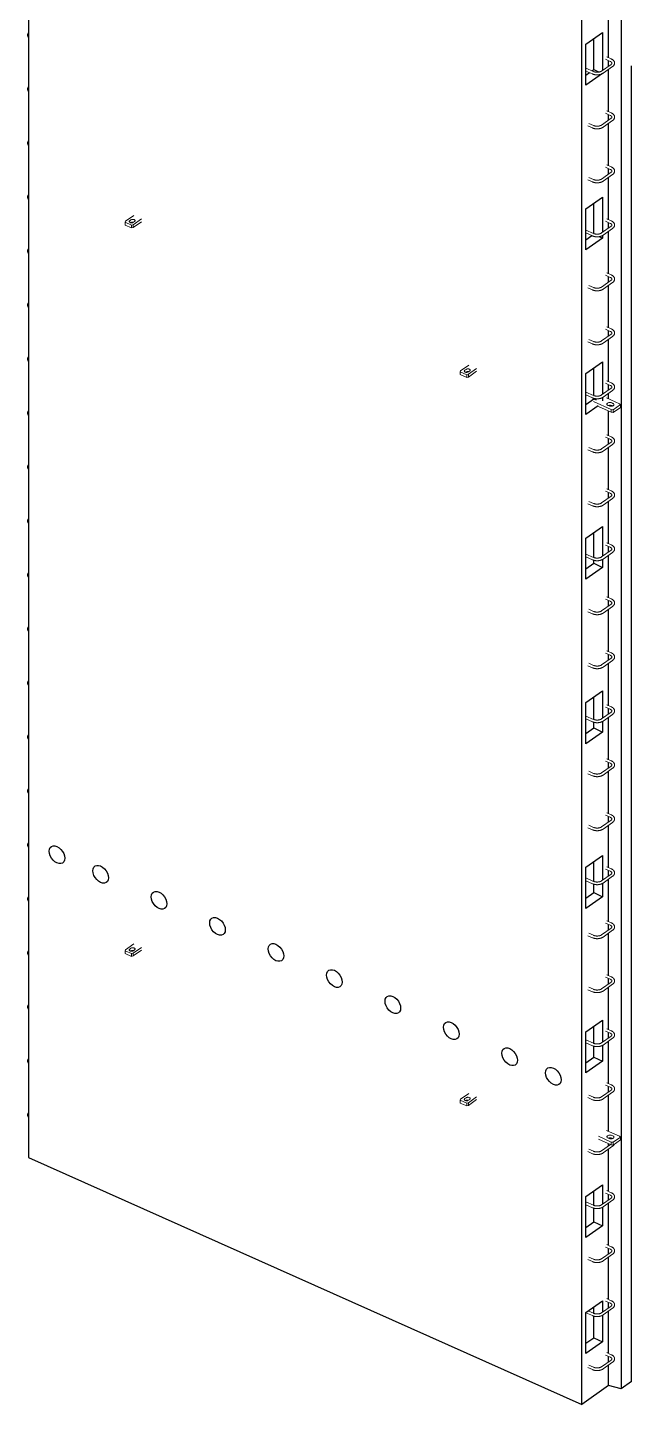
# Model space of a CAD drawing. Header units: millimetres. Extents: x -3238 to 16509, y 1067 to 21350.
# Drawn here: x 5379 to 7199, y 7953 to 12105 of the extents above; entities that cross this region are included whole.
import ezdxf

# ---------------------------------------------------------------- set-up
doc = ezdxf.new("R2010")
doc.units = ezdxf.units.MM
for name, color, linetype, lineweight in [('A-GENM', 13, 'Continuous', 18), ('A-WALL', 113, 'Continuous', 25), ('S-RBAR', 171, 'Continuous', 18)]:
    doc.layers.add(name, color=color, linetype=linetype, lineweight=lineweight)

# ---------------------------------------------------------------- blocks, each defined once
blk = doc.blocks.new('Rebar Bar - Part 2227165887-431004-3D Ortho')
at = {"layer": 'S-RBAR'}
blk.add_polyline3d([(10500.2, 16159.7, 0), (10499.8, 16159.1, 0), (10499.4, 16158.5, 0), (10499, 16157.9, 0), (10498.7, 16157.2, 0), (10498.3, 16156.6, 0), (10498.1, 16155.9, 0), (10497.9, 16155.2, 0), (10497.7, 16154.5, 0), (10497.6, 16153.8, 0), (10497.5, 16153, 0), (10497.5, 16152.3, 0), (10497.5, 16151.6, 0), (10497.6, 16150.8, 0), (10497.8, 16150.1, 0), (10498, 16149.4, 0), (10498.2, 16148.7, 0), (10498.5, 16148, 0), (10498.8, 16147.4, 0), (10499.1, 16146.8, 0), (10499.5, 16146.1, 0), (10500, 16145.6, 0), (10500.4, 16145, 0)], dxfattribs=at)
blk = doc.blocks.new('Rebar Bar - Part 2227165887-V4-3D Ortho')
at = {"layer": 'S-RBAR'}
blk.add_polyline3d([(10500.2, 11112.6, 0), (10499.8, 11112, 0), (10499.4, 11111.4, 0), (10499, 11110.8, 0), (10498.7, 11110.1, 0), (10498.3, 11109.5, 0), (10498.1, 11108.8, 0), (10497.9, 11108.1, 0), (10497.7, 11107.4, 0), (10497.6, 11106.6, 0), (10497.5, 11105.9, 0), (10497.5, 11105.2, 0), (10497.5, 11104.5, 0), (10497.6, 11103.7, 0), (10497.8, 11103, 0), (10498, 11102.3, 0), (10498.2, 11101.6, 0), (10498.5, 11100.9, 0), (10498.8, 11100.3, 0), (10499.1, 11099.6, 0), (10499.5, 11099, 0), (10500, 11098.4, 0), (10500, 11098.4, 0)], dxfattribs=at)
blk = doc.blocks.new('Rebar Bar - Part 3166313199-431004-3D Ortho')
at = {"layer": 'S-RBAR'}
for p, q in [((12238.9, 15428.4), (12253.2, 15422.1)), ((12256.4, 15429.4), (12242.5, 15435.6))]:
    blk.add_line(p, q, dxfattribs=at)
blk = doc.blocks.new('Rebar Bar - Part 2227165887-V5-3D Ortho')
at = {"layer": 'S-RBAR'}
for points in [[(12255.7, 15413.2, 0), (12256, 15413.5, 0), (12256.4, 15413.7, 0), (12256.7, 15414, 0), (12256.9, 15414.2, 0), (12257.2, 15414.5, 0), (12257.4, 15414.8, 0), (12257.6, 15415, 0), (12257.8, 15415.2, 0), (12257.9, 15415.5, 0), (12258, 15415.7, 0), (12258.1, 15415.9, 0), (12258.2, 15416.1, 0), (12258.2, 15416.3, 0), (12258.3, 15416.5, 0), (12258.3, 15416.6, 0), (12258.3, 15416.8, 0), (12258.3, 15417, 0), (12258.3, 15417.1, 0), (12258.3, 15417.3, 0), (12258.3, 15417.5, 0), (12258.2, 15417.6, 0), (12258.2, 15417.8, 0), (12258.1, 15418, 0), (12258, 15418.2, 0), (12257.8, 15418.5, 0), (12257.7, 15418.7, 0), (12257.5, 15418.9, 0), (12257.3, 15419.2, 0), (12257.1, 15419.4, 0), (12256.8, 15419.7, 0), (12256.6, 15420, 0), (12256.2, 15420.2, 0), (12255.9, 15420.5, 0), (12255.5, 15420.8, 0), (12255.1, 15421, 0), (12254.7, 15421.3, 0), (12254.3, 15421.5, 0), (12253.8, 15421.8, 0), (12253.3, 15422, 0), (12253.2, 15422.1, 0)], [(12260.3, 15406.7, 0), (12260.9, 15407.1, 0), (12261.5, 15407.6, 0), (12262.1, 15408.1, 0), (12262.6, 15408.6, 0), (12263.1, 15409.1, 0), (12263.6, 15409.7, 0), (12264, 15410.3, 0), (12264.5, 15410.9, 0), (12264.8, 15411.5, 0), (12265.2, 15412.1, 0), (12265.5, 15412.8, 0), (12265.7, 15413.5, 0), (12266, 15414.2, 0), (12266.1, 15414.9, 0), (12266.3, 15415.6, 0), (12266.3, 15416.3, 0), (12266.3, 15417.1, 0), (12266.3, 15417.8, 0), (12266.2, 15418.5, 0), (12266.1, 15419.3, 0), (12265.9, 15420, 0), (12265.6, 15420.6, 0), (12265.4, 15421.3, 0), (12265, 15422, 0), (12264.7, 15422.6, 0), (12264.3, 15423.2, 0), (12263.9, 15423.8, 0), (12263.4, 15424.4, 0), (12262.9, 15424.9, 0), (12262.4, 15425.5, 0), (12261.8, 15426, 0), (12261.3, 15426.5, 0), (12260.7, 15426.9, 0), (12260, 15427.4, 0), (12259.4, 15427.8, 0), (12258.7, 15428.2, 0), (12258, 15428.6, 0), (12257.3, 15428.9, 0), (12256.6, 15429.3, 0), (12256.4, 15429.4, 0)]]:
    blk.add_polyline3d(points, dxfattribs=at)
blk = doc.blocks.new('Rebar Bar - Part 981547073-431004-3D Ortho')
at = {"layer": 'S-RBAR'}
for p, q in [((12255.7, 15413.2), (12227.1, 15393)), ((12231.7, 15386.4), (12260.3, 15406.7))]:
    blk.add_line(p, q, dxfattribs=at)
blk = doc.blocks.new('Rebar Bar - Part 2227165887-V6-3D Ortho')
at = {"layer": 'S-RBAR'}
for points in [[(12231.7, 15386.4, 0), (12231, 15386, 0), (12230.4, 15385.6, 0), (12229.7, 15385.2, 0), (12229, 15384.8, 0), (12228.3, 15384.5, 0), (12227.5, 15384.1, 0), (12226.8, 15383.8, 0), (12226, 15383.5, 0), (12225.2, 15383.3, 0), (12224.4, 15383, 0), (12223.6, 15382.8, 0), (12222.8, 15382.6, 0), (12222, 15382.4, 0), (12221.1, 15382.2, 0), (12220.3, 15382, 0), (12219.4, 15381.9, 0), (12218.5, 15381.8, 0), (12217.7, 15381.7, 0), (12216.8, 15381.6, 0), (12215.9, 15381.5, 0), (12215, 15381.5, 0), (12214.1, 15381.5, 0), (12213.2, 15381.5, 0), (12212.3, 15381.5, 0), (12211.5, 15381.5, 0), (12210.6, 15381.6, 0), (12209.7, 15381.7, 0), (12208.8, 15381.8, 0), (12208, 15381.9, 0), (12207.1, 15382, 0), (12206.2, 15382.2, 0), (12205.4, 15382.4, 0), (12204.6, 15382.6, 0), (12203.7, 15382.8, 0), (12202.9, 15383, 0), (12202.1, 15383.3, 0), (12201.3, 15383.6, 0), (12200.6, 15383.9, 0), (12199.8, 15384.2, 0), (12199.6, 15384.3, 0)], [(12227.1, 15393, 0), (12226.7, 15392.7, 0), (12226.3, 15392.5, 0), (12225.8, 15392.2, 0), (12225.4, 15392, 0), (12224.9, 15391.7, 0), (12224.4, 15391.5, 0), (12223.8, 15391.3, 0), (12223.3, 15391.1, 0), (12222.7, 15390.8, 0), (12222.1, 15390.7, 0), (12221.5, 15390.5, 0), (12220.9, 15390.3, 0), (12220.2, 15390.2, 0), (12219.6, 15390, 0), (12218.9, 15389.9, 0), (12218.2, 15389.8, 0), (12217.6, 15389.7, 0), (12216.9, 15389.6, 0), (12216.2, 15389.6, 0), (12215.5, 15389.5, 0), (12214.8, 15389.5, 0), (12214, 15389.5, 0), (12213.3, 15389.5, 0), (12212.6, 15389.5, 0), (12211.9, 15389.5, 0), (12211.2, 15389.6, 0), (12210.5, 15389.6, 0), (12209.8, 15389.7, 0), (12209.1, 15389.8, 0), (12208.5, 15389.9, 0), (12207.8, 15390, 0), (12207.1, 15390.2, 0), (12206.5, 15390.3, 0), (12205.9, 15390.5, 0), (12205.3, 15390.7, 0), (12204.7, 15390.9, 0), (12204.1, 15391.1, 0), (12203.6, 15391.3, 0), (12203, 15391.5, 0), (12202.9, 15391.6, 0)]]:
    blk.add_polyline3d(points, dxfattribs=at)
blk = doc.blocks.new('Rebar Bar - Part 3131074535-V11-3D Ortho')
at = {"layer": 'S-RBAR'}
for p, q in [((12202.9, 13437.8), (12180, 13448)), ((12180, 13439.3), (12199.6, 13430.5))]:
    blk.add_line(p, q, dxfattribs=at)
blk = doc.blocks.new('Rebar Bar - Part 3131074535-V7-3D Ortho')
at = {"layer": 'S-RBAR'}
for p, q in [((12185.8, 15390.5), (12199.6, 15384.3)), ((12202.9, 15391.6), (12189, 15397.8))]:
    blk.add_line(p, q, dxfattribs=at)
blk = doc.blocks.new('Rebar Bar - Part 3166313199-V13-3D Ortho')
at = {"layer": 'S-RBAR'}
blk.add_line((12256.4, 8754.1), (12250.3, 8756.9), dxfattribs=at)
blk = doc.blocks.new('Rebar Bar - Part 2227165887-V14-3D Ortho')
at = {"layer": 'S-RBAR'}
blk.add_line((12256.6, 8754.1), (12256.4, 8754.1), dxfattribs=at)
blk.add_polyline3d([(12260.3, 8731.4, 0), (12260.9, 8731.9, 0), (12261.5, 8732.4, 0), (12262.1, 8732.9, 0), (12262.6, 8733.4, 0), (12263.1, 8733.9, 0), (12263.6, 8734.5, 0), (12264, 8735, 0), (12264.5, 8735.6, 0), (12264.8, 8736.3, 0), (12265.2, 8736.9, 0), (12265.5, 8737.6, 0)], dxfattribs=at)
blk = doc.blocks.new('Rebar Bar - Part 981547073-V15-3D Ortho')
at = {"layer": 'S-RBAR'}
for p, q in [((12254.1, 8736.8), (12227.1, 8717.8)), ((12231.7, 8711.2), (12260.3, 8731.4))]:
    blk.add_line(p, q, dxfattribs=at)
blk = doc.blocks.new('Rebar Bar - Part 3131074535-V16-3D Ortho')
at = {"layer": 'S-RBAR'}
for p, q in [((12180, 8229.4), (12199.6, 8220.6)), ((12202.9, 8227.9), (12186.6, 8235.2))]:
    blk.add_line(p, q, dxfattribs=at)
blk = doc.blocks.new('RR spread anchor face based - RR-SA-2_5-150-1876458-3D Ortho')
at = {"layer": 'A-GENM'}
for p, q in [((11802.2, 14834.5), (11801, 14831.4)), ((11801, 14831.4), (11820.6, 14822.7)), ((11801, 14823.1), (11801, 14831.4)), ((11827.1, 14852.1), (11802.2, 14834.5)), ((11815, 14836.3), (11818.7, 14838.9)), ((11818.7, 14830.7), (11818.1, 14830.2)), ((11825.7, 14824), (11850.6, 14841.6)), ((11850.6, 14833.3), (11825.7, 14815.7)), ((11829.7, 14834.1), (11826, 14831.4)), ((11820.6, 14814.4), (11801, 14823.1)), ((11820.6, 14822.7), (11825.7, 14824)), ((11820.6, 14814.4), (11820.6, 14822.7)), ((11825.7, 14815.7), (11820.6, 14814.4)), ((11825.7, 14824), (11825.7, 14815.7))]:
    blk.add_line(p, q, dxfattribs=at)
for points in [[(11826, 14831.4, 0), (11824.6, 14830.7, 0), (11823, 14830.2, 0), (11821.3, 14830, 0), (11819.4, 14830, 0), (11817.7, 14830.3, 0), (11816.1, 14830.8, 0), (11814.9, 14831.5, 0), (11814, 14832.4, 0), (11813.5, 14833.4, 0), (11813.6, 14834.4, 0), (11814.1, 14835.4, 0), (11815, 14836.3, 0)], [(11818.7, 14838.9, 0), (11820, 14839.7, 0), (11821.6, 14840.2, 0), (11823.4, 14840.4, 0), (11825.2, 14840.4, 0), (11827, 14840.1, 0), (11828.6, 14839.6, 0), (11829.8, 14838.8, 0), (11830.7, 14837.9, 0), (11831.2, 14836.9, 0), (11831.1, 14835.9, 0), (11830.6, 14834.9, 0), (11829.7, 14834.1, 0)], [(11826.6, 14831.9, 0), (11825.2, 14832.1, 0), (11823.4, 14832.1, 0), (11821.6, 14831.9, 0), (11820, 14831.4, 0), (11818.7, 14830.7, 0)]]:
    blk.add_polyline3d(points, dxfattribs=at)
blk = doc.blocks.new('RR spread anchor face based - RR-SA-3_0-200-1726827-3D Ortho')
at = {"layer": 'A-GENM'}
for p, q in [((12281.4, 8761.6), (12242.3, 8779.1)), ((12257.9, 8764.2), (12261, 8762.8)), ((12283.8, 8758.8), (12281.4, 8761.6)), ((12217.4, 8761.5), (12256.5, 8744)), ((12256.5, 8735.7), (12217.4, 8753.2)), ((12249.8, 8754.9), (12246.7, 8756.3)), ((12256.5, 8744), (12262, 8743.4)), ((12256.5, 8735.7), (12256.5, 8744)), ((12262, 8735.1), (12256.5, 8735.7)), ((12260.6, 8754.7), (12257.9, 8755.9)), ((12262, 8743.4), (12283.8, 8758.8)), ((12283.8, 8750.5), (12262, 8735.1)), ((12262, 8735.1), (12262, 8743.4)), ((12283.8, 8750.5), (12283.8, 8758.8))]:
    blk.add_line(p, q, dxfattribs=at)
for points in [[(12246.7, 8756.3, 0), (12245, 8757.2, 0), (12243.9, 8758.4, 0), (12243.3, 8759.7, 0), (12243.4, 8761, 0), (12244, 8762.3, 0), (12245.2, 8763.4, 0), (12246.9, 8764.3, 0), (12249, 8765, 0), (12251.3, 8765.3, 0), (12253.6, 8765.3, 0), (12255.9, 8764.9, 0), (12257.9, 8764.2, 0)], [(12261, 8762.8, 0), (12262.6, 8761.9, 0), (12263.8, 8760.7, 0), (12264.3, 8759.4, 0), (12264.3, 8758.1, 0), (12263.7, 8756.8, 0), (12262.5, 8755.7, 0), (12260.8, 8754.8, 0), (12258.7, 8754.2, 0), (12256.4, 8753.8, 0), (12254.1, 8753.9, 0), (12251.8, 8754.2, 0), (12249.8, 8754.9, 0)], [(12257.9, 8755.9, 0), (12255.9, 8756.6, 0), (12253.6, 8757, 0), (12251.3, 8757, 0), (12249, 8756.7, 0), (12247.1, 8756.1, 0)]]:
    blk.add_polyline3d(points, dxfattribs=at)
blk = doc.blocks.new('RR spread anchor face based - RR-SA-3_0-200-V19-3D Ortho')
at = {"layer": 'A-GENM'}
for p, q in [((12202.9, 10977.1), (12256.5, 10953.1)), ((12281.4, 10970.7), (12242.3, 10988.2)), ((12249.8, 10964), (12246.7, 10965.4)), ((12257.9, 10973.3), (12261, 10971.9)), ((12260.6, 10963.8), (12257.9, 10965)), ((12262, 10952.5), (12283.8, 10967.9)), ((12283.8, 10967.9), (12281.4, 10970.7)), ((12281.4, 10970.7), (12281.4, 10970.7)), ((12283.8, 10959.6), (12283.8, 10967.9)), ((12256.5, 10944.8), (12217.4, 10962.3)), ((12256.5, 10953.1), (12262, 10952.5)), ((12256.5, 10944.8), (12256.5, 10953.1)), ((12262, 10944.2), (12256.5, 10944.8)), ((12283.8, 10959.6), (12262, 10944.2)), ((12262, 10944.2), (12262, 10952.5))]:
    blk.add_line(p, q, dxfattribs=at)
for points in [[(12246.7, 10965.4, 0), (12245, 10966.4, 0), (12243.9, 10967.5, 0), (12243.3, 10968.8, 0), (12243.4, 10970.1, 0), (12244, 10971.4, 0), (12245.2, 10972.5, 0), (12246.9, 10973.4, 0), (12249, 10974.1, 0), (12251.3, 10974.4, 0), (12253.6, 10974.4, 0), (12255.9, 10974, 0), (12257.9, 10973.3, 0)], [(12257.9, 10965, 0), (12255.9, 10965.7, 0), (12253.6, 10966.1, 0), (12251.3, 10966.1, 0), (12249, 10965.8, 0), (12247.1, 10965.2, 0)], [(12261, 10971.9, 0), (12262.6, 10971, 0), (12263.8, 10969.8, 0), (12264.3, 10968.5, 0), (12264.3, 10967.2, 0), (12263.7, 10965.9, 0), (12262.5, 10964.8, 0), (12260.8, 10963.9, 0), (12258.7, 10963.3, 0), (12256.4, 10962.9, 0), (12254.1, 10963, 0), (12251.8, 10963.3, 0), (12249.8, 10964, 0)]]:
    blk.add_polyline3d(points, dxfattribs=at)

msp = doc.modelspace()

# ---------------------------------------------------------------- linework, layer by layer
at = {"layer": 'A-WALL'}
for p, q in [((5382.1, 15585.2), (5382.1, 8697.4)), ((7167.7, 15492.3), (7167.7, 8000.4)), ((7049.2, 7952.8), (7049.2, 14912.2)), ((7130.1, 12013.8), (7130.1, 12142.2)), ((7061.7, 12055.1), (7111.5, 12090.2)), ((7111.5, 12090.2), (7111.5, 11975.9)), ((7061.7, 11931), (7061.7, 12055.1)), ((7085.7, 11978.7), (7085.7, 12072)), ((7130.1, 11989.1), (7130.1, 12005.1)), ((7061.7, 11961.8), (7072.3, 11969.3)), ((7111.5, 11966.1), (7061.7, 11931)), ((7079.8, 11974.6), (7085.7, 11978.7)), ((7085.7, 11978.7), (7101.3, 11971.1)), ((7111.5, 11966.5), (7111.5, 11966.1)), ((7130.1, 11851), (7130.1, 11979.4)), ((7198.8, 8022.3), (7198.8, 11989.6)), ((7130.1, 11826.3), (7130.1, 11842.3)), ((7130.1, 11688.2), (7130.1, 11816.6)), ((7130.1, 11663.5), (7130.1, 11679.5)), ((7130.1, 11525.4), (7130.1, 11653.8)), ((7061.7, 11558.6), (7111.5, 11593.8)), ((7111.5, 11593.8), (7111.5, 11487.5)), ((7061.7, 11434.5), (7061.7, 11558.6)), ((7085.7, 11483.7), (7085.7, 11575.6)), ((7130.1, 11500.7), (7130.1, 11516.7)), ((7061.7, 11465.4), (7079.2, 11477.7)), ((7111.5, 11469.7), (7061.7, 11434.5)), ((7101.5, 11474.6), (7111.5, 11469.7)), ((7111.5, 11478), (7111.5, 11469.7)), ((7130.1, 11362.6), (7130.1, 11491)), ((7130.1, 11337.9), (7130.1, 11353.7)), ((7130.1, 11199.8), (7130.1, 11328.1)), ((7130.1, 11175), (7130.1, 11191.1)), ((7130.1, 11036.9), (7130.1, 11165.4)), ((7061.7, 11062.2), (7111.5, 11097.4)), ((7111.5, 11097.4), (7111.5, 10999)), ((7061.7, 10938.1), (7061.7, 11062.2)), ((7085.7, 10995.3), (7085.7, 11079.2)), ((7130.1, 11012.2), (7130.1, 11028.3)), ((7061.7, 10968.9), (7085.7, 10985.9)), ((7099, 10964.5), (7061.7, 10938.1)), ((7085.7, 10985.9), (7085.7, 10986.9)), ((7085.7, 10985.9), (7092.4, 10982.6)), ((7111.5, 10989.6), (7111.5, 10979.4)), ((7130.1, 10985.4), (7130.1, 11002.6)), ((7130.1, 10964.6), (7130.1, 10965.6)), ((7130.1, 10874.1), (7130.1, 10948.4)), ((7130.1, 10849.4), (7130.1, 10865.5)), ((7130.1, 10711.3), (7130.1, 10839.7)), ((7130.1, 10686.6), (7130.1, 10702.7)), ((7130.1, 10548.5), (7130.1, 10676.9)), ((7061.7, 10565.8), (7111.5, 10600.9)), ((7111.5, 10600.9), (7111.5, 10510.6)), ((7061.7, 10441.7), (7061.7, 10565.8)), ((7085.7, 10506.8), (7085.7, 10582.7)), ((7130.1, 10523.8), (7130.1, 10539.9)), ((7130.1, 10385.7), (7130.1, 10514.1)), ((7061.7, 10472.5), (7085.7, 10489.5)), ((7111.5, 10476.8), (7061.7, 10441.7)), ((7085.7, 10489.5), (7085.7, 10498.5)), ((7085.7, 10489.5), (7111.5, 10476.8)), ((7111.5, 10501.2), (7111.5, 10476.8)), ((7130.1, 10361), (7130.1, 10377)), ((7130.1, 10222.9), (7130.1, 10351.3)), ((7130.1, 10198.2), (7130.1, 10214.2)), ((7130.1, 10060.1), (7130.1, 10188.5)), ((7061.7, 10069.4), (7111.5, 10104.5)), ((7111.5, 10104.5), (7111.5, 10022.2)), ((7061.7, 9945.2), (7061.7, 10069.4)), ((7085.7, 10018.4), (7085.7, 10086.3)), ((7130.1, 10035.4), (7130.1, 10051.4)), ((7085.7, 9993), (7085.7, 10010.1)), ((7111.5, 10012.7), (7111.5, 9980.4)), ((7130.1, 9897.3), (7130.1, 10025.7)), ((7061.7, 9976.1), (7085.7, 9993)), ((7111.5, 9980.4), (7061.7, 9945.2)), ((7085.7, 9993), (7111.5, 9980.4)), ((7130.1, 9872.8), (7130.1, 9888.6)), ((7130.1, 9734.5), (7130.1, 9862.9)), ((7130.1, 9709.7), (7130.1, 9725.8)), ((7130.1, 9571.7), (7130.1, 9700.1)), ((7061.7, 9572.9), (7111.5, 9608.1)), ((7111.5, 9608.1), (7111.5, 9533.7)), ((7061.7, 9448.8), (7061.7, 9572.9)), ((7085.7, 9530), (7085.7, 9589.9)), ((7130.1, 9546.9), (7130.1, 9563)), ((7085.7, 9496.6), (7085.7, 9521.6)), ((7111.5, 9524.3), (7111.5, 9484)), ((7130.1, 9408.8), (7130.1, 9537.3)), ((7061.7, 9479.6), (7085.7, 9496.6)), ((7111.5, 9484), (7061.7, 9448.8)), ((7085.7, 9496.6), (7111.5, 9484)), ((7130.1, 9384.1), (7130.1, 9400.2)), ((7130.1, 9246), (7130.1, 9374.5)), ((7130.1, 9221.3), (7130.1, 9237.4)), ((7130.1, 9083.2), (7130.1, 9211.6)), ((7061.7, 9076.5), (7111.5, 9111.7)), ((7111.5, 9111.7), (7111.5, 9045.3)), ((7061.7, 8952.4), (7061.7, 9076.5)), ((7085.7, 9041.6), (7085.7, 9093.4)), ((7130.1, 9058.5), (7130.1, 9074.6)), ((7085.7, 9000.2), (7085.7, 9033.2)), ((7111.5, 9035.9), (7111.5, 8987.6)), ((7130.1, 8920.4), (7130.1, 9048.8)), ((7061.7, 8983.2), (7085.7, 9000.2)), ((7111.5, 8987.6), (7061.7, 8952.4)), ((7085.7, 9000.2), (7111.5, 8987.6)), ((7130.1, 8895.7), (7130.1, 8911.7)), ((7130.1, 8776.3), (7130.1, 8886)), ((7130.1, 8732.9), (7130.1, 8739.3)), ((7130.1, 8594.8), (7130.1, 8723.2)), ((5382.1, 8697.4), (7049.2, 7952.8)), ((7061.7, 8580.1), (7111.5, 8615.2)), ((7085.7, 8553.1), (7085.7, 8597)), ((7111.5, 8615.2), (7111.5, 8556.9)), ((7061.7, 8456), (7061.7, 8580.1)), ((7130.1, 8570.1), (7130.1, 8586.1)), ((7130.1, 8432), (7130.1, 8560.4)), ((7085.7, 8503.7), (7085.7, 8544.8)), ((7111.5, 8547.4), (7111.5, 8491.1)), ((7061.7, 8486.8), (7085.7, 8503.7)), ((7111.5, 8491.1), (7061.7, 8456)), ((7085.7, 8503.7), (7111.5, 8491.1)), ((7130.1, 8407.3), (7130.1, 8423.3)), ((7130.1, 8269.2), (7130.1, 8397.6)), ((7061.7, 8230.5), (7111.5, 8265.7)), ((7111.5, 8265.7), (7111.5, 8231.2)), ((7061.7, 8106.4), (7061.7, 8230.5)), ((7085.7, 8227.5), (7085.7, 8247.4)), ((7111.5, 8221.8), (7111.5, 8141.6)), ((7130.1, 8244.5), (7130.1, 8260.5)), ((7130.1, 8106.4), (7130.1, 8234.8)), ((7085.7, 8154.2), (7085.7, 8219.1)), ((7061.7, 8137.2), (7085.7, 8154.2)), ((7111.5, 8141.6), (7061.7, 8106.4)), ((7085.7, 8154.2), (7111.5, 8141.6)), ((7130.1, 8081.6), (7130.1, 8097.7)), ((7130.1, 8010), (7130.1, 8072)), ((7198.8, 8022.3), (7167.7, 8000.4)), ((7130.1, 8010), (7049.2, 7952.8)), ((7167.7, 8000.4), (7130.1, 8010))]:
    msp.add_line(p, q, dxfattribs=at)
for points in [[(5467.8, 9585.8, 0), (5461.7, 9589.3, 0), (5456, 9594.3, 0), (5451.2, 9600.4, 0), (5447.4, 9607.3, 0), (5445.1, 9614.3, 0), (5444.3, 9621.1, 0), (5445.1, 9627.1, 0), (5447.4, 9632.1, 0), (5451.2, 9635.6, 0), (5456, 9637.3, 0), (5461.7, 9637.3, 0), (5467.8, 9635.4, 0)], [(5467.8, 9635.4, 0), (5473.9, 9631.8, 0), (5479.5, 9626.8, 0), (5484.4, 9620.7, 0), (5488.1, 9613.9, 0), (5490.5, 9606.9, 0), (5491.3, 9600.1, 0), (5490.5, 9594, 0), (5488.1, 9589.1, 0), (5484.4, 9585.6, 0), (5479.5, 9583.8, 0), (5473.9, 9583.9, 0), (5467.8, 9585.8, 0)], [(5599.3, 9527, 0), (5593.2, 9530.6, 0), (5587.5, 9535.6, 0), (5582.7, 9541.7, 0), (5578.9, 9548.5, 0), (5576.6, 9555.6, 0), (5575.8, 9562.3, 0), (5576.6, 9568.4, 0), (5578.9, 9573.4, 0), (5582.7, 9576.8, 0), (5587.5, 9578.6, 0), (5593.2, 9578.5, 0), (5599.3, 9576.7, 0)], [(5599.3, 9576.7, 0), (5605.3, 9573.1, 0), (5611, 9568.1, 0), (5615.9, 9562, 0), (5619.6, 9555.2, 0), (5622, 9548.2, 0), (5622.8, 9541.4, 0), (5622, 9535.3, 0), (5619.6, 9530.4, 0), (5615.9, 9526.9, 0), (5611, 9525.1, 0), (5605.3, 9525.2, 0), (5599.3, 9527, 0)], [(5775.4, 9448.4, 0), (5769.3, 9451.9, 0), (5763.6, 9457, 0), (5758.8, 9463.1, 0), (5755, 9469.9, 0), (5752.7, 9476.9, 0), (5751.9, 9483.7, 0), (5752.7, 9489.8, 0), (5755, 9494.7, 0), (5758.8, 9498.2, 0), (5763.6, 9499.9, 0), (5769.3, 9499.9, 0), (5775.4, 9498, 0)], [(5775.4, 9498, 0), (5781.5, 9494.5, 0), (5787.1, 9489.5, 0), (5792, 9483.3, 0), (5795.7, 9476.5, 0), (5798.1, 9469.5, 0), (5798.9, 9462.7, 0), (5798.1, 9456.7, 0), (5795.7, 9451.7, 0), (5792, 9448.2, 0), (5787.1, 9446.5, 0), (5781.5, 9446.5, 0), (5775.4, 9448.4, 0)], [(5951.5, 9369.7, 0), (5945.4, 9373.3, 0), (5939.7, 9378.3, 0), (5934.9, 9384.4, 0), (5931.2, 9391.2, 0), (5928.8, 9398.3, 0), (5928, 9405, 0), (5928.8, 9411.1, 0), (5931.2, 9416, 0), (5934.9, 9419.5, 0), (5939.7, 9421.3, 0), (5945.4, 9421.2, 0), (5951.5, 9419.4, 0)], [(5951.5, 9419.4, 0), (5957.6, 9415.8, 0), (5963.2, 9410.8, 0), (5968.1, 9404.7, 0), (5971.8, 9397.9, 0), (5974.2, 9390.8, 0), (5975, 9384.1, 0), (5974.2, 9378, 0), (5971.8, 9373.1, 0), (5968.1, 9369.6, 0), (5963.2, 9367.8, 0), (5957.6, 9367.9, 0), (5951.5, 9369.7, 0)], [(6127.6, 9291.1, 0), (6121.5, 9294.6, 0), (6115.9, 9299.7, 0), (6111, 9305.8, 0), (6107.3, 9312.6, 0), (6104.9, 9319.6, 0), (6104.1, 9326.4, 0), (6104.9, 9332.5, 0), (6107.3, 9337.4, 0), (6111, 9340.9, 0), (6115.9, 9342.6, 0), (6121.5, 9342.6, 0), (6127.6, 9340.7, 0)], [(6127.6, 9340.7, 0), (6133.7, 9337.2, 0), (6139.3, 9332.2, 0), (6144.2, 9326, 0), (6147.9, 9319.2, 0), (6150.3, 9312.2, 0), (6151.1, 9305.4, 0), (6150.3, 9299.3, 0), (6147.9, 9294.4, 0), (6144.2, 9290.9, 0), (6139.3, 9289.2, 0), (6133.7, 9289.2, 0), (6127.6, 9291.1, 0)], [(6303.7, 9212.4, 0), (6297.6, 9216, 0), (6292, 9221, 0), (6287.1, 9227.1, 0), (6283.4, 9233.9, 0), (6281, 9241, 0), (6280.2, 9247.7, 0), (6281, 9253.8, 0), (6283.4, 9258.7, 0), (6287.1, 9262.2, 0), (6292, 9264, 0), (6297.6, 9263.9, 0), (6303.7, 9262.1, 0)], [(6303.7, 9262.1, 0), (6309.8, 9258.5, 0), (6315.4, 9253.5, 0), (6320.3, 9247.4, 0), (6324, 9240.6, 0), (6326.4, 9233.5, 0), (6327.2, 9226.8, 0), (6326.4, 9220.7, 0), (6324, 9215.8, 0), (6320.3, 9212.3, 0), (6315.4, 9210.5, 0), (6309.8, 9210.6, 0), (6303.7, 9212.4, 0)], [(6479.8, 9133.8, 0), (6473.7, 9137.3, 0), (6468.1, 9142.3, 0), (6463.2, 9148.5, 0), (6459.5, 9155.3, 0), (6457.1, 9162.3, 0), (6456.3, 9169.1, 0), (6457.1, 9175.2, 0), (6459.5, 9180.1, 0), (6463, 9183.4, 0)], [(6463.2, 9183.6, 0), (6468.1, 9185.3, 0), (6473.7, 9185.3, 0), (6479.8, 9183.4, 0)], [(6479.8, 9183.4, 0), (6485.9, 9179.9, 0), (6491.6, 9174.9, 0), (6496.4, 9168.7, 0), (6500.1, 9161.9, 0), (6502.5, 9154.9, 0), (6503.3, 9148.1, 0), (6502.5, 9142, 0), (6500.1, 9137.1, 0), (6496.4, 9133.6, 0), (6491.6, 9131.9, 0), (6485.9, 9131.9, 0), (6479.8, 9133.8, 0)], [(6655.9, 9055.1, 0), (6649.8, 9058.7, 0), (6644.2, 9063.7, 0), (6639.3, 9069.8, 0), (6635.6, 9076.6, 0), (6633.2, 9083.7, 0), (6632.4, 9090.4, 0), (6633.2, 9096.5, 0), (6635.6, 9101.4, 0), (6639.3, 9104.9, 0), (6644.2, 9106.7, 0), (6649.8, 9106.6, 0), (6655.9, 9104.8, 0)], [(6655.9, 9104.8, 0), (6662, 9101.2, 0), (6667.7, 9096.2, 0), (6672.5, 9090.1, 0), (6676.3, 9083.3, 0), (6678.6, 9076.2, 0), (6679.4, 9069.5, 0), (6678.6, 9063.4, 0), (6676.3, 9058.5, 0), (6672.5, 9055, 0), (6667.7, 9053.2, 0), (6662, 9053.3, 0), (6655.9, 9055.1, 0)], [(6832, 8976.5, 0), (6825.9, 8980, 0), (6820.3, 8985, 0), (6815.4, 8991.2, 0), (6811.7, 8998, 0), (6809.3, 9005, 0), (6808.5, 9011.8, 0), (6809.3, 9017.9, 0), (6811.7, 9022.8, 0), (6815.4, 9026.3, 0), (6820.3, 9028, 0), (6825.9, 9028, 0), (6832, 9026.1, 0)], [(6832, 9026.1, 0), (6838.1, 9022.6, 0), (6843.8, 9017.5, 0), (6848.6, 9011.4, 0), (6852.4, 9004.6, 0), (6854.7, 8997.6, 0), (6855.5, 8990.8, 0), (6854.7, 8984.7, 0), (6852.4, 8979.8, 0), (6848.6, 8976.3, 0), (6843.8, 8974.6, 0), (6838.1, 8974.6, 0), (6832, 8976.5, 0)], [(6963.5, 8917.7, 0), (6957.4, 8921.3, 0), (6951.8, 8926.3, 0), (6946.9, 8932.4, 0), (6943.2, 8939.2, 0), (6940.8, 8946.3, 0), (6940, 8953.1, 0), (6940.8, 8959.1, 0), (6943.2, 8964.1, 0), (6946.9, 8967.5, 0), (6951.8, 8969.3, 0), (6957.4, 8969.3, 0), (6963.5, 8967.4, 0)], [(6963.5, 8967.4, 0), (6969.6, 8963.8, 0), (6975.3, 8958.8, 0), (6980.1, 8952.7, 0), (6983.9, 8945.9, 0), (6986.2, 8938.9, 0), (6987, 8932.1, 0), (6986.2, 8926, 0), (6983.9, 8921.1, 0), (6980.1, 8917.6, 0), (6975.3, 8915.8, 0), (6969.6, 8915.9, 0), (6963.5, 8917.7, 0)]]:
    msp.add_polyline3d(points, dxfattribs=at)

# ---------------------------------------------------------------- block references
at = {"layer": 'A-GENM'}
for name, p in [('RR spread anchor face based - RR-SA-2_5-150-1876458-3D Ortho', (-6128, -3313.6)), ('RR spread anchor face based - RR-SA-2_5-150-1876458-3D Ortho', (-5118.3, -3764.6)), ('RR spread anchor face based - RR-SA-3_0-200-V19-3D Ortho', (-5118.3, 0)), ('RR spread anchor face based - RR-SA-2_5-150-1876458-3D Ortho', (-6128, -5510.3)), ('RR spread anchor face based - RR-SA-2_5-150-1876458-3D Ortho', (-5118.3, -5961.3)), ('RR spread anchor face based - RR-SA-3_0-200-1726827-3D Ortho', (-5118.3, 0))]:
    msp.add_blockref(name, p, dxfattribs=at)
at = {"layer": 'S-RBAR'}
for name, p in [('Rebar Bar - Part 2227165887-431004-3D Ortho', (-5118.3, -4070.3)), ('Rebar Bar - Part 3166313199-431004-3D Ortho', (-5118.3, -3419)), ('Rebar Bar - Part 2227165887-V5-3D Ortho', (-5118.3, -3419)), ('Rebar Bar - Part 3131074535-V11-3D Ortho', (-5118.3, -1465.3)), ('Rebar Bar - Part 2227165887-V6-3D Ortho', (-5118.3, -3419)), ('Rebar Bar - Part 981547073-431004-3D Ortho', (-5118.3, -3419)), ('Rebar Bar - Part 2227165887-431004-3D Ortho', (-5118.3, -4233.1)), ('Rebar Bar - Part 3166313199-431004-3D Ortho', (-5118.3, -3581.8)), ('Rebar Bar - Part 2227165887-V5-3D Ortho', (-5118.3, -3581.8)), ('Rebar Bar - Part 3131074535-V7-3D Ortho', (-5118.3, -3581.8)), ('Rebar Bar - Part 2227165887-V6-3D Ortho', (-5118.3, -3581.8)), ('Rebar Bar - Part 981547073-431004-3D Ortho', (-5118.3, -3581.8)), ('Rebar Bar - Part 2227165887-431004-3D Ortho', (-5118.3, -4395.9)), ('Rebar Bar - Part 981547073-431004-3D Ortho', (-5118.3, -3744.6)), ('Rebar Bar - Part 3166313199-431004-3D Ortho', (-5118.3, -3744.6)), ('Rebar Bar - Part 2227165887-V5-3D Ortho', (-5118.3, -3744.6)), ('Rebar Bar - Part 3131074535-V7-3D Ortho', (-5118.3, -3744.6)), ('Rebar Bar - Part 2227165887-V6-3D Ortho', (-5118.3, -3744.6)), ('Rebar Bar - Part 2227165887-431004-3D Ortho', (-5118.3, -4558.7)), ('Rebar Bar - Part 981547073-431004-3D Ortho', (-5118.3, -3907.4)), ('Rebar Bar - Part 3166313199-431004-3D Ortho', (-5118.3, -3907.4)), ('Rebar Bar - Part 2227165887-V5-3D Ortho', (-5118.3, -3907.4)), ('Rebar Bar - Part 3131074535-V11-3D Ortho', (-5118.3, -1953.7)), ('Rebar Bar - Part 2227165887-V6-3D Ortho', (-5118.3, -3907.4)), ('Rebar Bar - Part 2227165887-431004-3D Ortho', (-5118.3, -4721.5)), ('Rebar Bar - Part 981547073-431004-3D Ortho', (-5118.3, -4070.3)), ('Rebar Bar - Part 3166313199-431004-3D Ortho', (-5118.3, -4070.3)), ('Rebar Bar - Part 2227165887-V5-3D Ortho', (-5118.3, -4070.3)), ('Rebar Bar - Part 3131074535-V7-3D Ortho', (-5118.3, -4070.3)), ('Rebar Bar - Part 2227165887-V6-3D Ortho', (-5118.3, -4070.3)), ('Rebar Bar - Part 2227165887-431004-3D Ortho', (-5118.3, -4884.3)), ('Rebar Bar - Part 981547073-431004-3D Ortho', (-5118.3, -4233.1)), ('Rebar Bar - Part 3166313199-431004-3D Ortho', (-5118.3, -4233.1)), ('Rebar Bar - Part 2227165887-V5-3D Ortho', (-5118.3, -4233.1)), ('Rebar Bar - Part 3131074535-V7-3D Ortho', (-5118.3, -4233.1)), ('Rebar Bar - Part 2227165887-V6-3D Ortho', (-5118.3, -4233.1)), ('Rebar Bar - Part 2227165887-V4-3D Ortho', (-5118.3, 0)), ('Rebar Bar - Part 3131074535-V11-3D Ortho', (-5118.3, -2442.2)), ('Rebar Bar - Part 981547073-431004-3D Ortho', (-5118.3, -4395.9)), ('Rebar Bar - Part 3166313199-431004-3D Ortho', (-5118.3, -4395.9)), ('Rebar Bar - Part 2227165887-V5-3D Ortho', (-5118.3, -4395.9)), ('Rebar Bar - Part 2227165887-V6-3D Ortho', (-5118.3, -4395.9)), ('Rebar Bar - Part 2227165887-431004-3D Ortho', (-5118.3, -5209.9)), ('Rebar Bar - Part 3131074535-V7-3D Ortho', (-5118.3, -4558.7)), ('Rebar Bar - Part 981547073-431004-3D Ortho', (-5118.3, -4558.7)), ('Rebar Bar - Part 3166313199-431004-3D Ortho', (-5118.3, -4558.7)), ('Rebar Bar - Part 2227165887-V5-3D Ortho', (-5118.3, -4558.7)), ('Rebar Bar - Part 2227165887-V6-3D Ortho', (-5118.3, -4558.7)), ('Rebar Bar - Part 2227165887-431004-3D Ortho', (-5118.3, -5372.7)), ('Rebar Bar - Part 3166313199-431004-3D Ortho', (-5118.3, -4721.5)), ('Rebar Bar - Part 3131074535-V7-3D Ortho', (-5118.3, -4721.5)), ('Rebar Bar - Part 981547073-431004-3D Ortho', (-5118.3, -4721.5)), ('Rebar Bar - Part 2227165887-V5-3D Ortho', (-5118.3, -4721.5)), ('Rebar Bar - Part 2227165887-V6-3D Ortho', (-5118.3, -4721.5)), ('Rebar Bar - Part 2227165887-431004-3D Ortho', (-5118.3, -5535.5)), ('Rebar Bar - Part 3166313199-431004-3D Ortho', (-5118.3, -4884.3)), ('Rebar Bar - Part 3131074535-V11-3D Ortho', (-5118.3, -2930.6)), ('Rebar Bar - Part 2227165887-V6-3D Ortho', (-5118.3, -4884.3)), ('Rebar Bar - Part 981547073-431004-3D Ortho', (-5118.3, -4884.3)), ('Rebar Bar - Part 2227165887-V5-3D Ortho', (-5118.3, -4884.3)), ('Rebar Bar - Part 2227165887-431004-3D Ortho', (-5118.3, -5698.4)), ('Rebar Bar - Part 3166313199-431004-3D Ortho', (-5118.3, -5047.1)), ('Rebar Bar - Part 2227165887-V5-3D Ortho', (-5118.3, -5047.1)), ('Rebar Bar - Part 3131074535-V7-3D Ortho', (-5118.3, -5047.1)), ('Rebar Bar - Part 2227165887-V6-3D Ortho', (-5118.3, -5047.1)), ('Rebar Bar - Part 981547073-431004-3D Ortho', (-5118.3, -5047.1)), ('Rebar Bar - Part 2227165887-431004-3D Ortho', (-5118.3, -5861.2)), ('Rebar Bar - Part 3166313199-431004-3D Ortho', (-5118.3, -5209.9)), ('Rebar Bar - Part 2227165887-V5-3D Ortho', (-5118.3, -5209.9)), ('Rebar Bar - Part 3131074535-V7-3D Ortho', (-5118.3, -5209.9)), ('Rebar Bar - Part 2227165887-V6-3D Ortho', (-5118.3, -5209.9)), ('Rebar Bar - Part 981547073-431004-3D Ortho', (-5118.3, -5209.9)), ('Rebar Bar - Part 2227165887-431004-3D Ortho', (-5118.3, -6024)), ('Rebar Bar - Part 3166313199-431004-3D Ortho', (-5118.3, -5372.7)), ('Rebar Bar - Part 2227165887-V5-3D Ortho', (-5118.3, -5372.7)), ('Rebar Bar - Part 3131074535-V11-3D Ortho', (-5118.3, -3419)), ('Rebar Bar - Part 2227165887-V6-3D Ortho', (-5118.3, -5372.7)), ('Rebar Bar - Part 981547073-431004-3D Ortho', (-5118.3, -5372.7)), ('Rebar Bar - Part 2227165887-431004-3D Ortho', (-5118.3, -6186.8)), ('Rebar Bar - Part 3166313199-431004-3D Ortho', (-5118.3, -5535.5)), ('Rebar Bar - Part 2227165887-V5-3D Ortho', (-5118.3, -5535.5)), ('Rebar Bar - Part 3131074535-V7-3D Ortho', (-5118.3, -5535.5)), ('Rebar Bar - Part 2227165887-V6-3D Ortho', (-5118.3, -5535.5)), ('Rebar Bar - Part 981547073-431004-3D Ortho', (-5118.3, -5535.5)), ('Rebar Bar - Part 2227165887-431004-3D Ortho', (-5118.3, -6349.6)), ('Rebar Bar - Part 3166313199-431004-3D Ortho', (-5118.3, -5698.4)), ('Rebar Bar - Part 2227165887-V5-3D Ortho', (-5118.3, -5698.4)), ('Rebar Bar - Part 3131074535-V7-3D Ortho', (-5118.3, -5698.4)), ('Rebar Bar - Part 2227165887-V6-3D Ortho', (-5118.3, -5698.4)), ('Rebar Bar - Part 981547073-431004-3D Ortho', (-5118.3, -5698.4)), ('Rebar Bar - Part 2227165887-431004-3D Ortho', (-5118.3, -6512.4)), ('Rebar Bar - Part 981547073-431004-3D Ortho', (-5118.3, -5861.2)), ('Rebar Bar - Part 3166313199-431004-3D Ortho', (-5118.3, -5861.2)), ('Rebar Bar - Part 2227165887-V5-3D Ortho', (-5118.3, -5861.2)), ('Rebar Bar - Part 3131074535-V11-3D Ortho', (-5118.3, -3907.4)), ('Rebar Bar - Part 2227165887-V6-3D Ortho', (-5118.3, -5861.2)), ('Rebar Bar - Part 2227165887-431004-3D Ortho', (-5118.3, -6675.2)), ('Rebar Bar - Part 981547073-431004-3D Ortho', (-5118.3, -6024)), ('Rebar Bar - Part 3166313199-431004-3D Ortho', (-5118.3, -6024)), ('Rebar Bar - Part 2227165887-V5-3D Ortho', (-5118.3, -6024)), ('Rebar Bar - Part 3131074535-V7-3D Ortho', (-5118.3, -6024)), ('Rebar Bar - Part 2227165887-V6-3D Ortho', (-5118.3, -6024)), ('Rebar Bar - Part 2227165887-431004-3D Ortho', (-5118.3, -6838)), ('Rebar Bar - Part 981547073-431004-3D Ortho', (-5118.3, -6186.8)), ('Rebar Bar - Part 3166313199-431004-3D Ortho', (-5118.3, -6186.8)), ('Rebar Bar - Part 2227165887-V5-3D Ortho', (-5118.3, -6186.8)), ('Rebar Bar - Part 3131074535-V7-3D Ortho', (-5118.3, -6186.8)), ('Rebar Bar - Part 2227165887-V6-3D Ortho', (-5118.3, -6186.8)), ('Rebar Bar - Part 2227165887-431004-3D Ortho', (-5118.3, -7000.8)), ('Rebar Bar - Part 981547073-431004-3D Ortho', (-5118.3, -6349.6)), ('Rebar Bar - Part 3166313199-431004-3D Ortho', (-5118.3, -6349.6)), ('Rebar Bar - Part 2227165887-V5-3D Ortho', (-5118.3, -6349.6)), ('Rebar Bar - Part 3131074535-V11-3D Ortho', (-5118.3, -4395.9)), ('Rebar Bar - Part 2227165887-V6-3D Ortho', (-5118.3, -6349.6)), ('Rebar Bar - Part 2227165887-431004-3D Ortho', (-5118.3, -7163.7)), ('Rebar Bar - Part 981547073-431004-3D Ortho', (-5118.3, -6512.4)), ('Rebar Bar - Part 3166313199-431004-3D Ortho', (-5118.3, -6512.4)), ('Rebar Bar - Part 2227165887-V5-3D Ortho', (-5118.3, -6512.4)), ('Rebar Bar - Part 3131074535-V7-3D Ortho', (-5118.3, -6512.4)), ('Rebar Bar - Part 2227165887-V6-3D Ortho', (-5118.3, -6512.4)), ('Rebar Bar - Part 2227165887-431004-3D Ortho', (-5118.3, -7326.5)), ('Rebar Bar - Part 3131074535-V7-3D Ortho', (-5118.3, -6675.2)), ('Rebar Bar - Part 981547073-V15-3D Ortho', (-5118.3, 0)), ('Rebar Bar - Part 3166313199-V13-3D Ortho', (-5118.3, 0)), ('Rebar Bar - Part 2227165887-V14-3D Ortho', (-5118.3, 0)), ('Rebar Bar - Part 2227165887-V6-3D Ortho', (-5118.3, -6675.2)), ('Rebar Bar - Part 3166313199-431004-3D Ortho', (-5118.3, -6838)), ('Rebar Bar - Part 3131074535-V11-3D Ortho', (-5118.3, -4884.3)), ('Rebar Bar - Part 2227165887-V6-3D Ortho', (-5118.3, -6838)), ('Rebar Bar - Part 981547073-431004-3D Ortho', (-5118.3, -6838)), ('Rebar Bar - Part 2227165887-V5-3D Ortho', (-5118.3, -6838)), ('Rebar Bar - Part 3166313199-431004-3D Ortho', (-5118.3, -7000.8)), ('Rebar Bar - Part 3131074535-V7-3D Ortho', (-5118.3, -7000.8)), ('Rebar Bar - Part 2227165887-V6-3D Ortho', (-5118.3, -7000.8)), ('Rebar Bar - Part 981547073-431004-3D Ortho', (-5118.3, -7000.8)), ('Rebar Bar - Part 2227165887-V5-3D Ortho', (-5118.3, -7000.8)), ('Rebar Bar - Part 3166313199-431004-3D Ortho', (-5118.3, -7163.7)), ('Rebar Bar - Part 2227165887-V5-3D Ortho', (-5118.3, -7163.7)), ('Rebar Bar - Part 3131074535-V16-3D Ortho', (-5118.3, 0)), ('Rebar Bar - Part 2227165887-V6-3D Ortho', (-5118.3, -7163.7)), ('Rebar Bar - Part 981547073-431004-3D Ortho', (-5118.3, -7163.7)), ('Rebar Bar - Part 3166313199-431004-3D Ortho', (-5118.3, -7326.5)), ('Rebar Bar - Part 2227165887-V5-3D Ortho', (-5118.3, -7326.5)), ('Rebar Bar - Part 3131074535-V7-3D Ortho', (-5118.3, -7326.5)), ('Rebar Bar - Part 2227165887-V6-3D Ortho', (-5118.3, -7326.5)), ('Rebar Bar - Part 981547073-431004-3D Ortho', (-5118.3, -7326.5))]:
    msp.add_blockref(name, p, dxfattribs=at)

doc.saveas('drawing.dxf')
